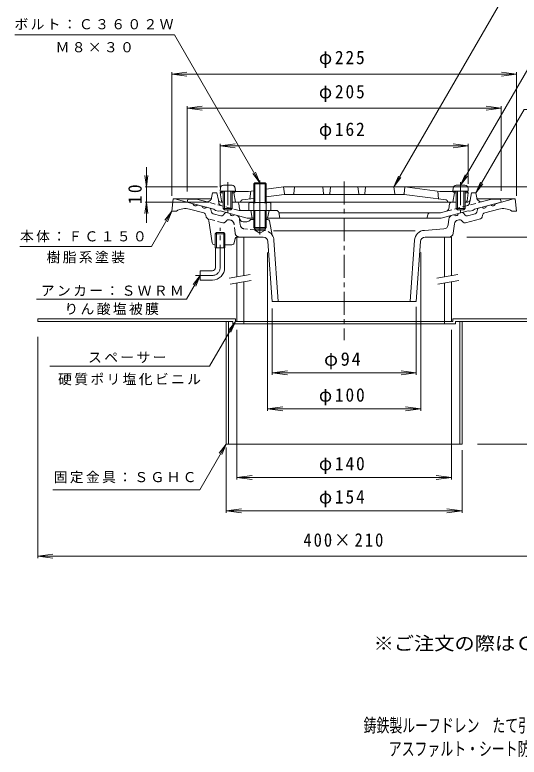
# Model space of a CAD drawing. Units: millimetres, scale not verified, with parts at other scales. Extents: x -273 to 229, y -348 to 382.
# Drawn here: x -267.5 to 61.6, y -347.8 to 136.6 of the extents above; entities that cross this region are included whole.
import ezdxf
from ezdxf.enums import TextEntityAlignment as Align

# ---------------------------------------------------------------- set-up
doc = ezdxf.new("R2010")
doc.units = ezdxf.units.MM
doc.header["$LTSCALE"] = 3
doc.linetypes.add('CHAIN1', pattern=[8, 5, -1, 1, -1])
doc.linetypes.add('DASHED1', pattern=[1.8, 1.2, -0.6])
for name, color, linetype, lineweight in [('0-0_通り芯', 3, 'Continuous', 9), ('0-1_躯体', 2, 'Continuous', 9), ('0-2_仕上', 6, 'Continuous', 9), ('0-3_建具', 4, 'Continuous', 9), ('0-4_その他', 7, 'Continuous', 9), ('0-5_寸法', 7, 'Continuous', 9), ('0-A', 4, 'Continuous', 9), ('0-B', 2, 'Continuous', 9)]:
    doc.layers.add(name, color=color, linetype=linetype, lineweight=lineweight)
doc.layers.add('F-4_F-4ﾚｲﾔ', color=6, linetype='Continuous')
doc.layers.add('F-5_F-5ﾚｲﾔ', color=2, linetype='Continuous')
doc.styles.add('ＭＳ ゴシック', font='')
doc.styles.get('ＭＳ ゴシック').set_extended_font_data('MS Gothic')

msp = doc.modelspace()

# ---------------------------------------------------------------- linework, layer by layer
at = {"layer": '0-0_通り芯', "linetype": 'CHAIN1'}
for p, q in [((-52.6, 27.923), (-52.6, -75.7)), ((-133.6, -28.456), (-133.6, -2.456)), ((-138.6, -33.456), (-149.6, -33.456))]:
    msp.add_line(p, q, dxfattribs=at)
at = {"layer": '0-0_通り芯'}
for p, q in [((-165.1, 8.544), (-164.1, 16.544)), ((-164.1, 16.544), (-139.264, 16.544)), ((-163.1, 16.544), (-151.244, 13.367)), ((34.064, 16.544), (58.9, 16.544)), ((57.9, 16.544), (46.044, 13.367)), ((59.9, 8.544), (58.9, 16.544)), ((-144.27, 7.358), (-153.458, 9.819)), ((-148.347, 12.591), (-145.449, 11.815)), ((-140.25, 10.422), (-142.551, 11.038)), ((35.05, 10.422), (37.351, 11.038)), ((39.07, 7.358), (48.258, 9.819)), ((43.147, 12.591), (40.249, 11.815)), ((-165.1, 8.544), (-162.1, 8.544)), ((-142.59, 4.66), (-142.828, 5.827)), ((-139.529, 9.656), (-139.167, 7.884)), ((-138.085, 6.736), (-133.115, 5.404)), ((-130.404, 7.211), (-131.604, 5.857)), ((-127.096, 6.897), (-129.397, 7.513)), ((-123.055, 5.814), (-124.198, 6.121)), ((17.855, 5.814), (18.998, 6.121)), ((21.896, 6.897), (24.197, 7.513)), ((25.204, 7.211), (26.404, 5.857)), ((32.885, 6.736), (27.915, 5.404)), ((34.329, 9.656), (33.967, 7.884)), ((37.39, 4.66), (37.629, 5.827)), ((59.9, 8.544), (56.9, 8.544)), ((-138.79, -12.176), (-140.928, 2.244)), ((-116.1, 1.544), (-118.448, 1.544)), ((-111.6, 3.044), (-113.809, 3.044)), ((-102.423, 3.044), (-103.6, 3.044)), ((-101.441, 2.237), (-99.6, -7.133)), ((15.187, -0.518), (15.653, 3.282)), ((18.566, -5.822), (19.295, 0.116)), ((21.496, 2.649), (22.247, 2.85)), ((25.052, 1.354), (24.261, 2.245)), ((26.562, 0.9), (36.308, 3.512)), ((-110.924, -3.956), (-110.924, -2.956)), ((-110.924, -3.956), (-107.6, -5.875)), ((-110.924, -3.956), (-104.276, -3.956)), ((-104.277, -3.956), (-107.6, -5.875)), ((-104.276, -2.956), (-104.276, -3.956)), ((-6.324, -4.456), (-98.628, -4.456)), ((-0.263, -4.032), (12.418, -3.145)), ((-135.96, -5.456), (-136.775, -6.256)), ((-130.425, -6.256), (-136.775, -6.256)), ((-136.775, -15.456), (-136.775, -6.256)), ((-131.24, -5.456), (-135.96, -5.456)), ((-135.96, -15.456), (-135.96, -5.456)), ((-130.425, -6.256), (-131.24, -5.456)), ((-131.24, -15.456), (-131.24, -5.456)), ((-130.425, -15.456), (-130.425, -6.256)), ((-123.761, -9.26), (-124.359, -12.25)), ((-105.393, -8.456), (-122.78, -8.456)), ((0.193, -8.456), (17.4, -8.456)), ((-137.306, -13.456), (-136.775, -13.456)), ((-130.425, -13.456), (-125.83, -13.456)), ((-102.401, -11.242), (-99.6, -50.456)), ((-98.443, -10.516), (-95.59, -50.456)), ((-6.757, -10.516), (-9.61, -50.456)), ((-2.799, -11.242), (-5.6, -50.456)), ((-130.425, -15.456), (-136.775, -15.456)), ((-136.6, -28.456), (-136.6, -15.456)), ((-130.6, -28.456), (-130.6, -15.456)), ((-146.6, -30.456), (-146.6, -36.456)), ((-138.6, -30.456), (-146.6, -30.456)), ((-138.6, -36.456), (-146.6, -36.456)), ((-99.6, -50.456), (-5.6, -50.456))]:
    msp.add_line(p, q, dxfattribs=at)
at = {"layer": '0-0_通り芯', "linetype": 'DASHED1'}
for p, q in [((-131.762, 0.9), (-141.508, 3.512)), ((-130.251, 1.354), (-129.461, 2.245)), ((-126.696, 2.649), (-127.447, 2.85)), ((-123.766, -5.822), (-124.495, 0.116)), ((-120.387, -0.518), (-120.853, 3.282)), ((-104.937, -4.032), (-117.618, -3.145))]:
    msp.add_line(p, q, dxfattribs=at)
at = {"layer": '0-0_通り芯'}
for centre, radius, start, end in [((-156.305, -0.806), 11, 74.99997, 121.79021), ((-149.634, 13.583), 1.625, 187.61929, 322.3797), ((-143.838, 12.03), 1.625, 187.62059, 322.37891), ((-140.509, 9.456), 1, 11.56642, 75.00078), ((35.309, 9.456), 1, 104.99922, 168.43358), ((38.638, 12.03), 1.625, 217.62109, 352.37941), ((44.434, 13.583), 1.625, 217.6203, 352.38071), ((51.105, -0.806), 11, 58.20979, 105.00003), ((-144.788, 5.426), 2, 11.56621, 75.0005), ((-137.697, 8.185), 1.5, 191.5649, 254.99991), ((-132.727, 6.853), 1.5, 254.99991, 318.43558), ((-129.656, 6.548), 1, 75.00023, 138.43498), ((-125.485, 7.112), 1.625, 187.62059, 322.38074), ((-123.831, 2.916), 3, 11.83266, 75.00041), ((18.631, 2.916), 3, 104.99959, 173.00027), ((20.285, 7.112), 1.625, 217.61926, 352.37941), ((24.456, 6.548), 1, 41.56502, 104.99977), ((27.527, 6.853), 1.5, 221.56442, 285.00009), ((32.497, 8.185), 1.5, 285.00009, 348.4351), ((39.588, 5.426), 2, 104.9995, 168.43379), ((-141.12, 4.961), 1.5, 191.56628, 239.30832), ((-142.907, 1.951), 2, 8.43475, 59.30959), ((-118.448, 4.044), 2.5, 191.83293, 270), ((-116.1, 4.044), 2.5, 270, 336.42221), ((-102.423, 2.044), 1, 11.11934, 90), ((22.272, -0.249), 3, 105.00009, 172.99992), ((22.765, 0.918), 2, 41.56493, 105.00024), ((26.174, 2.349), 1.5, 221.56349, 284.99872), ((35.92, 4.961), 1.5, 285.00009, 348.43372), ((0.225, -11.015), 7, 94.00031, 175.91431), ((12.209, -0.153), 3, 273.99983, 352.99992), ((-122.78, -9.456), 1, 90, 168.69006), ((-105.393, -11.456), 3, 4.08546, 90), ((-105.425, -11.015), 7, 4.0856, 33.68298), ((0.193, -11.456), 3, 90, 175.91454), ((15.588, -5.456), 3, 270, 352.99992), ((-137.306, -11.956), 1.5, 188.43515, 270), ((-125.83, -11.956), 1.5, 270, 348.68979), ((-138.6, -28.456), 2, 270, 0), ((-138.6, -28.456), 8, 270, 0)]:
    msp.add_arc(centre, radius, start, end, dxfattribs=at)
at = {"layer": '0-0_通り芯', "linetype": 'DASHED1'}
for centre, radius, start, end in [((-141.12, 4.961), 1.5, 239.30832, 255.00128), ((-131.374, 2.349), 1.5, 255.00128, 318.43651), ((-127.965, 0.918), 2, 74.99976, 138.43507), ((-127.472, -0.249), 3, 7.00008, 74.99991), ((-123.831, 2.916), 3, 6.99973, 11.83266), ((-117.409, -0.153), 3, 187.00008, 266.00017), ((-105.425, -11.015), 7, 33.68298, 85.99998), ((-120.788, -5.456), 3, 187.00008, 270)]:
    msp.add_arc(centre, radius, start, end, dxfattribs=at)
at = {"layer": '0-0_通り芯', "linetype": 'CHAIN1'}
msp.add_arc((-138.6, -28.456), 5, 270, 0, dxfattribs=at)
at = {"layer": '0-1_躯体', "color": 4}
for p, q in [((-111.6, 14.2), (-111.6, 26.368)), ((-110.924, 14.2), (-110.924, 27.044)), ((-104.277, 14.2), (-104.277, 27.044)), ((-103.6, 14.2), (-103.6, 26.368)), ((-114.79, 13.59), (-114.79, 8.9)), ((-114.79, 13.59), (-114.79, 8.901)), ((-102.005, 14.201), (-113.195, 14.201)), ((-102.005, 14.2), (-113.195, 14.2)), ((-111.6, 13.59), (-111.6, -2.279)), ((-111.6, 13.59), (-111.6, -2.279)), ((-103.6, 13.59), (-103.6, -2.279)), ((-103.6, 13.59), (-103.6, -2.279)), ((-100.41, 13.59), (-100.41, 8.9)), ((-100.41, 13.59), (-100.41, 8.901)), ((-110.924, 8.901), (-110.924, -2.956)), ((-110.924, 8.9), (-110.924, -2.956)), ((-104.277, 8.901), (-104.277, -2.956)), ((-104.277, 8.9), (-104.277, -2.956)), ((-103.6, -2.279), (-111.6, -2.279)), ((-111.6, -2.279), (-110.924, -2.956))]:
    msp.add_line(p, q, dxfattribs=at)
at = {"layer": '0-1_躯体', "color": 4, "linetype": 'CHAIN1'}
for p, q in [((-107.6, 28.579), (-107.6, -6.806)), ((-107.6, 16.549), (-107.6, -5.956))]:
    msp.add_line(p, q, dxfattribs=at)
at = {"layer": '0-1_躯体'}
for p, q in [((-139.093, 17.181), (-138.6, 20.4)), ((-135.6, 20.4), (-138.6, 20.4)), ((-135.6, 20.4), (-134.701, 15.605)), ((29.505, 15.624), (30.4, 20.4)), ((30.4, 20.4), (33.4, 20.4)), ((33.893, 17.181), (33.4, 20.4)), ((-155.1, 14.401), (-154.6, 16.401)), ((-149.041, 16.401), (-154.6, 16.401)), ((-142.835, 14.738), (-149.041, 16.401)), ((37.635, 14.738), (43.841, 16.401)), ((43.841, 16.401), (49.4, 16.401)), ((49.9, 14.401), (49.4, 16.401)), ((-133.231, 14.401), (-131.6, 14.401)), ((-120.823, 10.032), (-121.38, 13.163)), ((15.623, 10.032), (16.18, 13.163)), ((20.4, 14.401), (17.657, 14.401)), ((28.031, 14.401), (26.4, 14.401)), ((-134.6, 8.39), (-133.6, 8.64)), ((-115.913, 3.9), (-133.6, 8.64)), ((-96.83, 8.9), (-120.197, 8.9)), ((-113.6, 8.9), (-112.6, 3.9)), ((-101.6, 8.9), (-102.6, 3.9)), ((-95.359, 7.695), (-94.6, 3.9)), ((-95.3, 7.4), (10.252, 7.4)), ((2.193, 6.675), (1.4, 3.9)), ((14.171, 8.451), (10.252, 7.4)), ((10.713, 3.9), (28.4, 8.64)), ((29.4, 8.39), (28.4, 8.64)), ((29.4, 8.39), (31.4, 8.926)), ((-111.6, 3.9), (-115.913, 3.9)), ((-103.6, 3.9), (10.713, 3.9))]:
    msp.add_line(p, q, dxfattribs=at)
at = {"layer": '0-1_躯体', "linetype": 'DASHED1'}
for p, q in [((-121.05, 8.9), (-142.835, 14.738)), ((-134.332, 13.635), (-134.701, 15.605)), ((14.171, 8.451), (37.635, 14.738)), ((29.505, 15.624), (29.132, 13.635)), ((-121.05, 8.9), (-120.197, 8.9))]:
    msp.add_line(p, q, dxfattribs=at)
at = {"layer": '0-1_躯体', "color": 4}
for points in [[(-103.6, 26.368), (-111.6, 26.368), (-110.924, 27.044), (-104.277, 27.044)], [(-103.6, -2.279), (-111.6, -2.279), (-110.924, -2.956), (-104.277, -2.956)]]:
    msp.add_lwpolyline(points, close=True, dxfattribs=at)
at = {"layer": '0-1_躯体'}
for points in [[(-134.6, 8.39), (-136.6, 8.926), (-137.6, 9.711), (-155.1, 14.401)], [(31.4, 8.926), (32.4, 9.711), (49.9, 14.401)]]:
    msp.add_lwpolyline(points, dxfattribs=at)
at = {"layer": '0-1_躯体', "color": 4}
msp.add_lwpolyline([(-110.924, -2.956), (-104.277, -2.956), (-103.6, -2.279)], dxfattribs=at)
at = {"layer": '0-1_躯体'}
for centre, radius, start, end in [((-142.058, 17.635), 3, 254.99973, 351.29286), ((-133.231, 15.901), 1.5, 190.61565, 270), ((28.031, 15.901), 1.5, 270, 349.38435), ((36.858, 17.635), 3, 188.70714, 285.00027), ((-122.857, 12.901), 1.5, 10.08813, 90), ((-118.854, 10.382), 2, 190.08743, 227.81313), ((13.654, 10.382), 2, 284.9995, 349.91257), ((17.657, 12.901), 1.5, 90, 169.91187), ((-96.83, 7.4), 1.5, 11.31021, 90), ((3.154, 6.4), 1, 90, 164.05402)]:
    msp.add_arc(centre, radius, start, end, dxfattribs=at)
at = {"layer": '0-1_躯体', "linetype": 'DASHED1'}
for centre, start, end in [((-132.366, 14.003), 190.61488, 255.0005), ((27.166, 14.003), 284.9995, 349.38512)]:
    msp.add_arc(centre, 2, start, end, dxfattribs=at)
at = {"layer": '0-1_躯体', "color": 4}
for centre, radius, start, end in [((-113.195, 11.811), 2.39, 48.13611, 131.86389), ((-113.195, 11.81), 2.39, 48.13611, 131.86389), ((-107.6, 0.782), 13.418, 72.6564, 107.3436), ((-107.6, 0.782), 13.418, 72.6564, 107.3436), ((-102.005, 11.811), 2.39, 48.13611, 131.86389), ((-102.005, 11.81), 2.39, 48.13611, 131.86389)]:
    msp.add_arc(centre, radius, start, end, dxfattribs=at)
at = {"layer": '0-2_仕上'}
for p, q in [((-92.1, 24.401), (-103.6, 22.892)), ((-13.1, 24.401), (-92.1, 24.401)), ((-91.645, 19.851), (-92.1, 24.401)), ((-85.555, 19.851), (-85.1, 24.401)), ((-66.6, 24.401), (-66.145, 19.851)), ((-61.6, 24.401), (-62.055, 19.851)), ((-43.6, 24.401), (-43.145, 19.851)), ((-38.6, 24.401), (-39.055, 19.851)), ((-19.645, 19.851), (-20.1, 24.401)), ((-13.555, 19.851), (-13.1, 24.401)), ((-13.1, 24.401), (9.775, 21.401)), ((-132.6, 21.401), (-133.6, 20.401)), ((-132.739, 15.236), (-133.6, 20.401)), ((-131.6, 20.401), (-133.6, 20.401)), ((-131.6, 21.401), (-132.6, 21.401)), ((-114.975, 21.401), (-125.6, 21.401)), ((-124.6, 20.401), (-125.6, 20.401)), ((-111.6, 21.843), (-114.975, 21.401)), ((-113.6, 21.581), (-114.1, 16.472)), ((-103.6, 17.849), (-91.774, 19.4)), ((-13.427, 19.4), (-91.774, 19.4)), ((13.96, 15.809), (-13.427, 19.4)), ((8.4, 21.581), (8.9, 16.472)), ((9.775, 21.401), (20.4, 21.401)), ((18.4, 21.401), (19.4, 20.401)), ((19.4, 20.401), (18.4, 14.401)), ((19.4, 20.401), (20.4, 20.401)), ((26.4, 21.401), (27.4, 21.401)), ((26.4, 20.401), (28.4, 20.401)), ((27.4, 21.401), (28.4, 20.401)), ((27.539, 15.236), (28.4, 20.401)), ((-120.039, 14.83), (-120.02, 14.959)), ((-119.16, 15.809), (-111.6, 16.8)), ((14.839, 14.83), (14.82, 14.959)), ((-131.6, 14.401), (-131.753, 14.401)), ((-111.6, 14.401), (-125.6, 14.401)), ((20.4, 14.401), (-103.6, 14.401)), ((26.553, 14.401), (26.4, 14.401))]:
    msp.add_line(p, q, dxfattribs=at)
msp.add_lwpolyline([(-123.6, 21.401), (-124.6, 20.401), (-123.6, 14.401)], dxfattribs=at)
for centre, radius, start, end in [((-91.148, 19.9), 0.5, 185.71199, 270), ((-86.053, 19.9), 0.5, 270, 354.28801), ((-65.648, 19.9), 0.5, 185.71199, 270), ((-62.553, 19.9), 0.5, 270, 354.28801), ((-42.648, 19.9), 0.5, 185.71199, 270), ((-39.553, 19.9), 0.5, 270, 354.28801), ((-19.148, 19.9), 0.5, 185.71199, 270), ((-14.053, 19.9), 0.5, 270, 354.28801), ((-131.753, 15.4), 1, 189.46068, 270), ((-120.534, 14.901), 0.5, 270, 351.86792), ((-119.03, 14.817), 1, 97.47195, 171.86621), ((13.83, 14.817), 1, 8.13379, 82.52805), ((15.334, 14.901), 0.5, 188.13208, 270), ((26.553, 15.4), 1, 270, 350.53932)]:
    msp.add_arc(centre, radius, start, end, dxfattribs=at)
at = {"layer": '0-3_建具'}
for p, q in [((-122.6, -8.456), (-122.6, -34.3)), ((-118.1, -8.456), (-118.1, -33.507)), ((12.9, -8.456), (12.9, -34.3)), ((17.4, -8.456), (17.4, -33.507)), ((-122.6, -38.362), (-122.6, -63.456)), ((-118.1, -37.568), (-118.1, -63.456)), ((12.9, -38.362), (12.9, -63.456)), ((17.4, -37.569), (17.4, -63.456)), ((-122.6, -63.456), (17.4, -63.456))]:
    msp.add_line(p, q, dxfattribs=at)
at = {"layer": '0-3_建具', "color": 7}
for p, q in [((-127.713, -35.202), (-113.926, -32.771)), ((7.787, -35.202), (21.574, -32.771)), ((-127.019, -39.141), (-113.232, -36.71)), ((8.481, -39.141), (22.268, -36.71))]:
    msp.add_line(p, q, dxfattribs=at)
at = {"layer": '0-4_その他'}
for p, q in [((-165.1, 97.961), (-155.186, 99.266)), ((-165.1, 18.544), (-165.1, 99.266)), ((-165.1, 97.961), (59.9, 97.961)), ((-165.1, 97.961), (-155.186, 96.656)), ((59.9, 97.961), (49.986, 99.266)), ((59.9, 97.961), (49.986, 96.656)), ((59.9, 18.544), (59.9, 99.266)), ((-155.1, 75.66), (-145.186, 76.966)), ((-155.1, 21.239), (-155.1, 76.966)), ((-155.1, 75.66), (49.9, 75.66)), ((-155.1, 75.66), (-145.186, 74.355)), ((49.9, 75.66), (39.986, 76.966)), ((49.9, 75.66), (39.986, 74.355)), ((49.9, 21.825), (49.9, 76.966)), ((-133.6, 51.13), (-123.686, 52.435)), ((-133.6, 24.171), (-133.6, 52.435)), ((-133.6, 51.13), (28.4, 51.13)), ((-133.6, 51.13), (-123.686, 49.824)), ((28.4, 51.13), (18.486, 52.435)), ((28.4, 51.13), (18.486, 49.824)), ((28.4, 26.223), (28.4, 52.435)), ((-181.634, 37.121), (-181.634, 0.905)), ((-181.634, 24.401), (-182.613, 31.836)), ((-181.634, 24.401), (-180.655, 31.836)), ((-182.534, 24.401), (-135.359, 24.401)), ((124.8, 24.401), (-13.1, 24.401)), ((-181.634, 14.401), (-182.613, 6.965)), ((-182.534, 14.401), (-140.957, 14.401)), ((-181.634, 14.401), (-180.655, 6.965)), ((27.4, -8.456), (93.1, -8.456)), ((-102.6, -18.456), (-102.6, -121.807)), ((-2.6, -18.456), (-2.6, -121.807)), ((-99.6, -55.084), (-99.6, -98.256)), ((-5.6, -54.018), (-5.6, -98.256)), ((-122.6, -68.944), (-122.6, -166.586)), ((17.4, -68.944), (17.4, -166.586)), ((-252.6, -73.456), (-252.6, -217.879)), ((-99.6, -97.056), (-89.686, -95.751)), ((-5.6, -97.056), (-15.514, -95.751)), ((-99.6, -97.056), (-5.6, -97.056)), ((-99.6, -97.056), (-89.686, -98.361)), ((-5.6, -97.056), (-15.514, -98.361)), ((-102.6, -120.502), (-92.686, -119.197)), ((-102.6, -120.502), (-2.6, -120.502)), ((-102.6, -120.502), (-92.686, -121.807)), ((-2.6, -120.502), (-12.514, -119.197)), ((-2.6, -120.502), (-12.514, -121.807)), ((34.4, -143.456), (125.1, -143.456)), ((-129.6, -145.707), (-129.6, -188.264)), ((24.4, -147.484), (24.4, -188.264)), ((-122.6, -165.281), (-112.685, -163.975)), ((17.4, -165.281), (7.486, -163.975)), ((-122.6, -165.281), (17.4, -165.281)), ((-122.6, -165.281), (-112.685, -166.586)), ((17.4, -165.281), (7.486, -166.586)), ((-129.6, -186.959), (-119.686, -185.654)), ((-129.6, -186.959), (24.4, -186.959)), ((-129.6, -186.959), (-119.686, -188.264)), ((24.4, -186.959), (14.486, -185.654)), ((24.4, -186.959), (14.486, -188.264)), ((-252.6, -216.574), (-242.686, -215.269)), ((-252.6, -216.574), (147.4, -216.574)), ((-252.6, -216.574), (-242.686, -217.879))]:
    msp.add_line(p, q, dxfattribs=at)
at = {"layer": '0-5_寸法'}
for p, q in [((-163.329, 123.569), (-267.516, 123.569)), ((-107.6, 27.044), (-163.329, 123.569)), ((23.4, 25.34), (74.892, 114.527)), ((-107.6, 27.044), (-110.47, 33.973)), ((-107.6, 27.044), (-112.166, 32.994)), ((-20.1, 24.401), (-17.23, 31.33)), ((-20.1, 24.401), (-15.534, 30.351)), ((23.4, 25.34), (26.27, 32.269)), ((23.4, 25.34), (27.966, 31.29)), ((33.4, 20.4), (36.27, 27.33)), ((33.4, 20.4), (37.966, 26.351)), ((-165.1, 8.544), (-178.39, -14.475)), ((-165.1, 8.544), (-169.666, 2.594)), ((-165.1, 8.544), (-167.97, 1.615)), ((-178.39, -14.475), (-264.16, -14.475)), ((-146.6, -33.456), (-155.505, -48.879)), ((-146.6, -33.456), (-151.166, -39.406)), ((-146.6, -33.456), (-149.47, -40.385)), ((-253.319, -48.879), (-155.505, -48.879)), ((-123.6, -63.456), (-140.417, -92.584)), ((-123.6, -63.456), (-128.166, -69.406)), ((-123.6, -63.456), (-126.47, -70.385)), ((-244.634, -92.584), (-140.417, -92.584)), ((-129.6, -143.456), (-146.858, -173.347)), ((-129.6, -143.456), (-134.166, -149.406)), ((-129.6, -143.456), (-132.47, -150.385)), ((-242.766, -173.347), (-146.858, -173.347))]:
    msp.add_line(p, q, dxfattribs=at)
for points in [[(-20.1, 24.401), (52.646, 150.401), (179.634, 150.401)], [(33.4, 20.4), (64.815, 74.812), (188.06, 74.812)]]:
    msp.add_lwpolyline(points, dxfattribs=at)
at = {"layer": '0-A'}
for p, q in [((-125.774, 25.34), (-131.426, 25.34)), ((20.574, 25.34), (26.226, 25.34)), ((-133.419, 23.515), (-133.6, 21.44)), ((-123.6, 21.44), (-133.6, 21.44)), ((-131.6, 21.44), (-131.6, 10.31)), ((-130.73, 21.44), (-130.73, 9.44)), ((-126.47, 21.44), (-126.47, 9.44)), ((-125.6, 21.44), (-125.6, 10.31)), ((-123.782, 23.515), (-123.6, 21.44)), ((18.581, 23.515), (18.4, 21.44)), ((18.4, 21.44), (28.4, 21.44)), ((20.4, 21.44), (20.4, 10.31)), ((21.27, 21.44), (21.27, 9.44)), ((25.53, 21.44), (25.53, 9.44)), ((26.4, 21.44), (26.4, 10.31)), ((28.218, 23.515), (28.4, 21.44)), ((-130.73, 9.44), (-131.6, 10.31)), ((-125.6, 10.31), (-131.6, 10.31)), ((-126.47, 9.44), (-125.6, 10.31)), ((21.27, 9.44), (20.4, 10.31)), ((20.4, 10.31), (26.4, 10.31)), ((25.53, 9.44), (26.4, 10.31)), ((-126.47, 9.44), (-130.73, 9.44)), ((21.27, 9.44), (25.53, 9.44))]:
    msp.add_line(p, q, dxfattribs=at)
at = {"layer": '0-A', "linetype": 'CHAIN1'}
for p, q in [((-128.6, 27.485), (-128.6, 7.375)), ((23.4, 27.485), (23.4, 7.375))]:
    msp.add_line(p, q, dxfattribs=at)
at = {"layer": '0-A'}
for centre, start, end in [((-131.426, 23.34), 90, 174.99998), ((-125.774, 23.34), 5.00002, 90), ((20.574, 23.34), 90, 174.99998), ((26.226, 23.34), 5.00002, 90)]:
    msp.add_arc(centre, 2, start, end, dxfattribs=at)
at = {"layer": '0-B'}
for p, q in [((-252.6, -61.856), (-252.6, -63.456)), ((18.4, -61.856), (18.4, -63.456)), ((18.4, -61.856), (147.4, -61.856)), ((-129.6, -63.456), (-129.6, -143.456)), ((-128, -63.456), (-128, -143.456)), ((-125.2, -65.056), (20, -65.056)), ((18.4, -63.456), (-123.6, -63.456)), ((-118.1, -63.456), (-118.1, -65.056)), ((12.9, -63.456), (12.9, -65.056)), ((20, -63.456), (20, -65.056)), ((20, -63.456), (147.4, -63.456)), ((22.8, -63.456), (22.8, -143.456)), ((24.4, -63.456), (24.4, -143.456)), ((-129.6, -143.456), (24.4, -143.456))]:
    msp.add_line(p, q, dxfattribs=at)
for points in [[(-252.6, -61.856), (-123.6, -61.856), (-123.6, -63.456)], [(-252.6, -63.456), (-125.2, -63.456), (-125.2, -65.056)]]:
    msp.add_lwpolyline(points, dxfattribs=at)

# ---------------------------------------------------------------- texts
at = {"layer": '0-4_その他', "color": 2, "char_height": 8.798, "attachment_point": 7, "style": 'ＭＳ ゴシック'}
for s, insert in [('\\T1.21;\\W0.95;φ225', (-69.1, 101.997)), ('\\T1.21;\\W0.95;φ205', (-69.1, 79.696)), ('\\T1.21;\\W0.95;φ162', (-69.1, 55.166)), ('\\T1.19;φ94', (-65.725, -94.76)), ('\\T1.21;\\W0.95;φ100', (-69.1, -118.206)), ('\\T1.21;\\W0.95;φ140', (-69.1, -162.985)), ('\\T1.21;\\W0.95;φ154', (-69.1, -184.663)), ('\\T1.24;\\W0.9;400×210', (-79.225, -210.574))]:
    msp.add_mtext(s, dxfattribs=dict(at, insert=insert))
at = {"layer": '0-4_その他', "color": 2, "insert": (-184.634, 13.026), "char_height": 8.798, "attachment_point": 7, "rotation": 90, "style": 'ＭＳ ゴシック'}
msp.add_mtext('\\T1.27;\\W0.95;10', dxfattribs=at)
at = {"layer": '0-5_寸法', "char_height": 6.598, "attachment_point": 7, "style": 'ＭＳ ゴシック'}
for s, insert in [('\\T1.17;ボルト：Ｃ３６０２Ｗ', (-267.777, 126.779)), ('\\T1.17;Ｍ８×３０', (-240.922, 112.05)), ('\\T1.17;本体：ＦＣ１５０', (-264.16, -11.958)), ('\\T1.17;樹脂系塗装', (-246.775, -25.633)), ('\\T1.17;アンカー：ＳＷＲＭ', (-250.548, -47.019)), ('\\T1.17;りん酸塩被膜', (-235.162, -59.303)), ('\\T1.17;スペーサー', (-219.708, -90.633)), ('\\T1.17;硬質ポリ塩化ビニル', (-239.304, -105.177)), ('\\T1.17;固定金具：ＳＧＨＣ', (-242.186, -169.099))]:
    msp.add_mtext(s, dxfattribs=dict(at, insert=insert))
at = {"layer": 'F-4_F-4ﾚｲﾔ', "style": 'ＭＳ ゴシック', "width": 0.7}
for s, p in [('鋳鉄製ルーフドレン\u3000たて引き用\u3000デッキプレート打込型\u3000差し込み式', (-39.911, -334.1)), ('アスファルト・シート防水用\u3000\u3000ＥＤＳＦ－１－１００\u3000Ｃ＝指示', (-23.471, -349.39))]:
    msp.add_text(s, height=8.798, dxfattribs=at).set_placement(p, align=Align.BOTTOM_LEFT)
at = {"layer": 'F-5_F-5ﾚｲﾔ', "style": 'ＭＳ ゴシック', "width": 1.1}
msp.add_text('※ご注文の際はＣ寸法をご指示ください。', height=8.798, dxfattribs=at).set_placement((-33.439, -280.569), align=Align.BOTTOM_LEFT)

doc.saveas('drawing.dxf')
